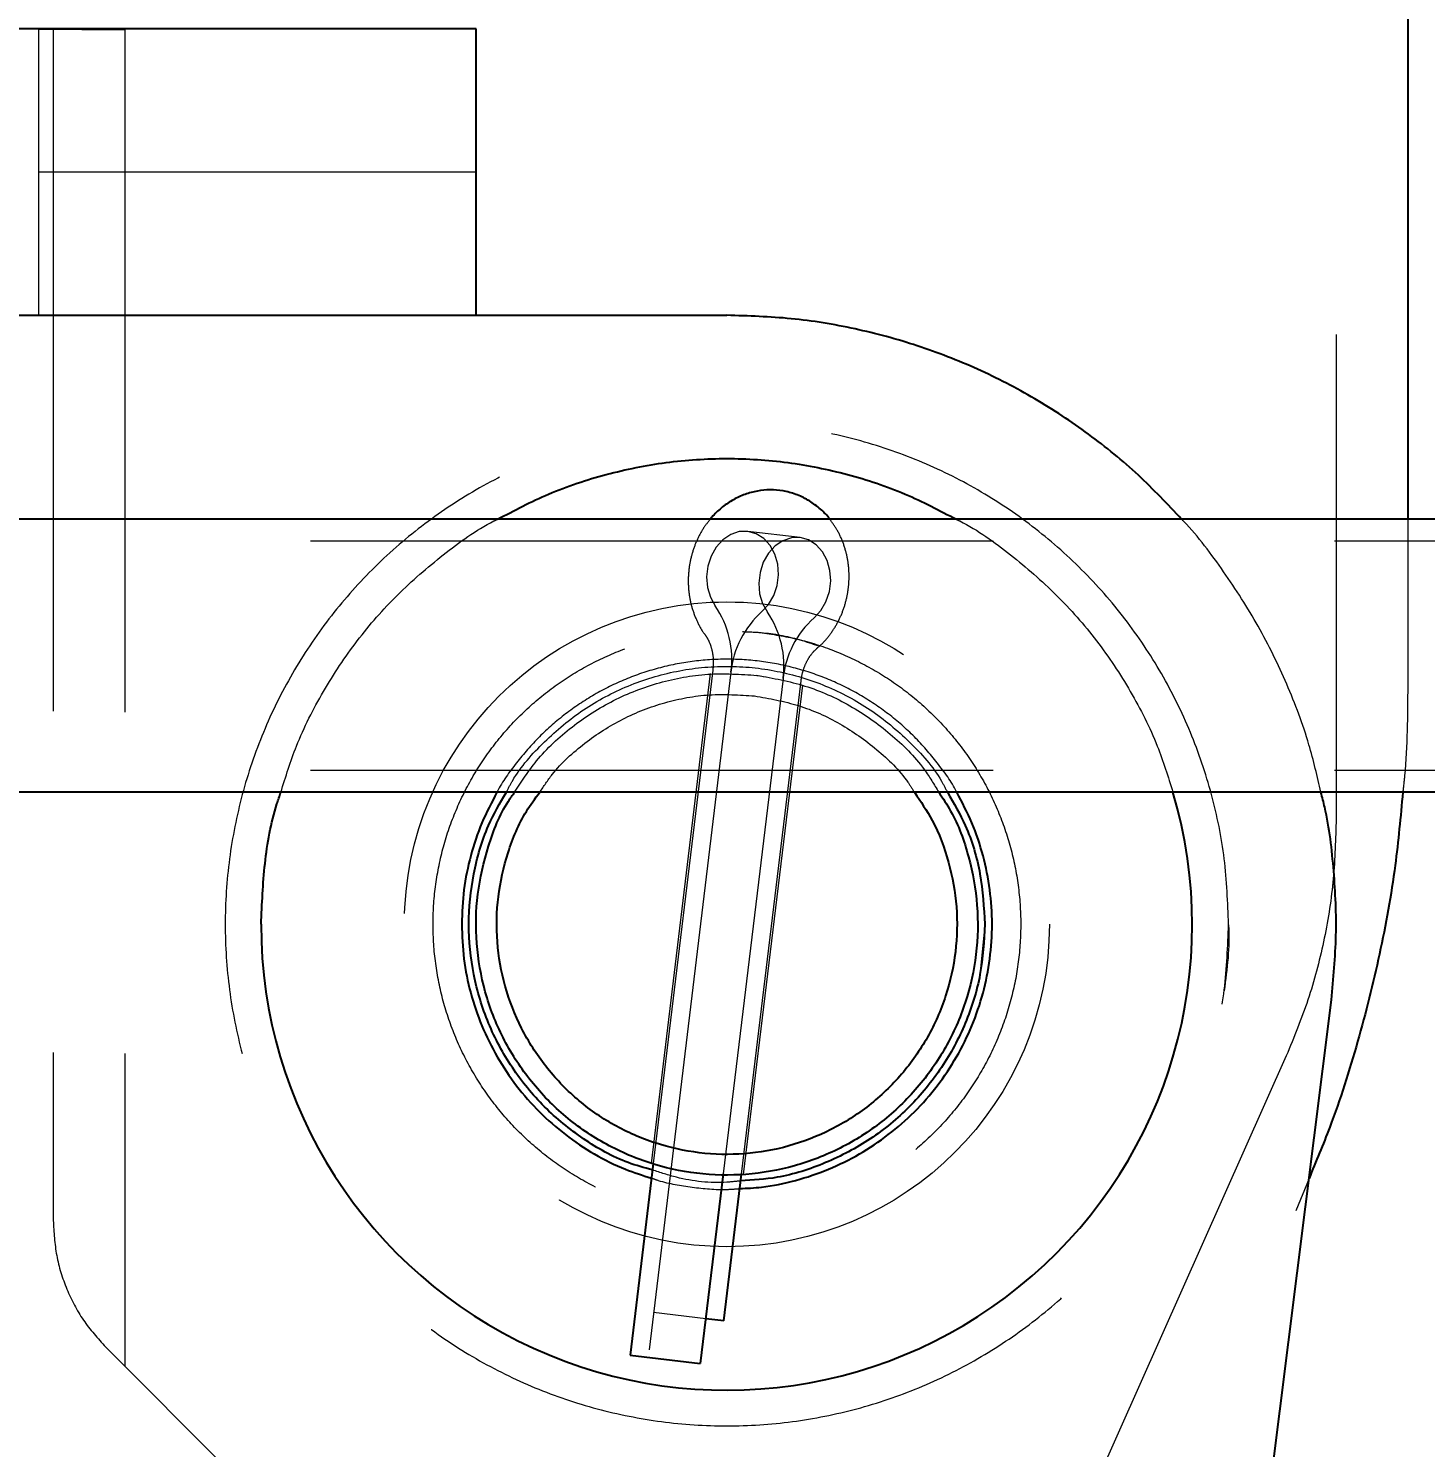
# Model space of a CAD drawing. Header units: millimetres. Extents: x 1293 to 41893, y 1011 to 26911.
# Drawn here: x 12205.4 to 12335.4, y 6632.5 to 6764.5 of the extents above; entities that cross this region are included whole.
import ezdxf

# ---------------------------------------------------------------- set-up
doc = ezdxf.new("R2010")
doc.units = ezdxf.units.MM
doc.header["$LTSCALE"] = 50
doc.linetypes.add('HIDDEN', pattern=[1.905, 1.27, -0.635])
doc.layers.add('CAPA_1', color=7, linetype='Continuous')
doc.layers.add('MAQUINAS', color=11, linetype='Continuous')
doc.styles.add('SLDTEXTSTYLE0', font='TXT', dxfattribs={"width": 0.75})
doc.dimstyles.new('SLDDIMSTYLE0', dxfattribs={"dimtxt": 100, "dimasz": 100, "dimexe": 0, "dimexo": 0.0625, "dimgap": 25, "dimtad": 2, "dimdec": 0, "dimlfac": 1.5, "dimrnd": 1e-09, "dimzin": 12, "dimdsep": 46, "dimtxsty": 'SLDTEXTSTYLE0', "dimsah": 1, "dimcen": 0.09, "dimadec": 0, "dimazin": 3, "dimtfac": 1, "dimtdec": 0, "dimtofl": 0, "dimtmove": 0, "dimatfit": 3, "dimfxl": 1, "dimfrac": 2, "dimtolj": 1, "dimtzin": 12, "dimarcsym": 0})

# ---------------------------------------------------------------- blocks, each defined once
blk = doc.blocks.new('_D_5')
at = {"layer": 'CAPA_1', "transparency": 16777216}
for p, q in [((11574.4, 7831.18), (17588.06, 7831.18)), ((17538.06, 7831.18), (17538.06, 4708.49)), ((16485.16, 4708.49), (17588.06, 4708.49))]:
    blk.add_line(p, q, dxfattribs=at)
for points in [[(17538.06, 7831.18), (17522.68, 7731.18), (17553.45, 7731.18)], [(17538.06, 4708.49), (17553.45, 4808.49), (17522.68, 4808.49)]]:
    blk.add_solid(points, dxfattribs=at)
at = {"layer": 'CAPA_1', "transparency": 16777216, "insert": (17409.15, 6122.06), "char_height": 100, "attachment_point": 1, "rotation": 90, "style": 'SLDTEXTSTYLE0'}
blk.add_mtext('4684', dxfattribs=at)
blk = doc.blocks.new('_D_15')
at = {"layer": 'CAPA_1', "transparency": 16777216}
for p, q in [((6530.12, 8742.38), (6530.12, 9415.65)), ((16745.16, 6492), (16745.16, 9415.65)), ((6530.12, 9365.65), (16745.16, 9365.65))]:
    blk.add_line(p, q, dxfattribs=at)
for points in [[(6530.12, 9365.65), (6630.12, 9350.26), (6630.12, 9381.03)], [(16745.16, 9365.65), (16645.16, 9381.03), (16645.16, 9350.26)]]:
    blk.add_solid(points, dxfattribs=at)
at = {"layer": 'CAPA_1', "transparency": 16777216, "insert": (11452.92, 9494.55), "char_height": 100, "attachment_point": 1, "style": 'SLDTEXTSTYLE0'}
blk.add_mtext('15323', dxfattribs=at)

msp = doc.modelspace()

# ---------------------------------------------------------------- linework, layer by layer
at = {"color": 7, "linetype": 'Continuous', "lineweight": 25}
for p, q in [((13055.031483, 6718.8595736), (11730.6958163, 6718.8595736)), ((13055.031483, 6693.4595736), (11730.6958163, 6693.4595736))]:
    msp.add_line(p, q, dxfattribs=at)
at = {"color": 1, "linetype": 'HIDDEN', "lineweight": 18}
for p, q in [((13057.151483, 6716.8275736), (11730.6958163, 6716.8275736)), ((13057.151483, 6695.4915736), (11730.6958163, 6695.4915736))]:
    msp.add_line(p, q, dxfattribs=at)
at = {"layer": 'MAQUINAS', "linetype": 'HIDDEN', "lineweight": 18}
for p, q in [((12327.0601733, 6831.3045961), (12327.0601733, 6690.6591686)), ((12206.3934934, 6737.8435736), (12206.3934934, 6764.5102403)), ((12206.3934934, 6764.4628295), (12214.3935066, 6764.4163579)), ((12207.72684, 6764.5102403), (12207.72684, 6653.6137996)), ((12214.3935066, 6764.4163579), (12214.3935066, 6640.0435736)), ((12247.0601601, 6751.1769069), (12206.3934934, 6751.1769069)), ((12277.2007177, 6717.1535055), (12272.3495506, 6717.7395608)), ((12333.72684, 6718.8595736), (12333.72684, 6703.3913618)), ((12270.7664078, 6704.6348418), (12263.066577, 6640.8982542)), ((12268.8482226, 6704.516234), (12263.3416508, 6658.9346999)), ((12269.0884935, 6704.8375458), (12263.5403494, 6658.9118905)), ((12275.6175749, 6704.0487865), (12270.0494662, 6657.9578712)), ((12271.7473451, 6657.9204274), (12277.2954892, 6703.8460826)), ((12271.9457592, 6657.8952627), (12277.4453625, 6703.419114)), ((12273.1188136, 6704.3505373), (12273.9761174, 6704.2186269)), ((12277.2496663, 6703.4796121), (12277.3750778, 6703.4412755)), ((12294.3935066, 6681.0830246), (12293.9323534, 6676.4008569)), ((12322.4350722, 6668.9346994), (12280.1991508, 6574.2379294)), ((12324.5447155, 6657.5364656), (12323.3203624, 6654.5113061)), ((12285.2601733, 6569.1769069), (12323.3203624, 6654.5113061)), ((12268.4214714, 6644.4818822), (12263.5703042, 6645.0679375)), ((12212.6083936, 6641.8286866), (12223.9775856, 6630.4594946))]:
    msp.add_line(p, q, dxfattribs=at)
at = {"layer": 'MAQUINAS', "linetype": 'Continuous', "lineweight": 25}
for p, q in [((12333.72684, 6831.1769069), (12333.72684, 6718.8595736)), ((12247.0601601, 6764.5102403), (12064.0291497, 6764.5102403)), ((12247.0601601, 6737.8435736), (12247.0601601, 6764.5102403)), ((12064.0291497, 6737.8435736), (12270.3935066, 6737.8435736)), ((12295.3071392, 6423.7929069), (12326.6220049, 6674.1436222)), ((12263.5403494, 6658.9118905), (12261.3886627, 6641.1009581)), ((12270.0494662, 6657.9578712), (12267.9177441, 6640.3121989)), ((12270.0993857, 6644.2791783), (12271.7473451, 6657.9204274)), ((12270.0993857, 6644.2791783), (12268.4214714, 6644.4818822)), ((12261.3886627, 6641.1009581), (12267.9177441, 6640.3121989))]:
    msp.add_line(p, q, dxfattribs=at)
at = {"layer": 'MAQUINAS', "linetype": 'HIDDEN', "lineweight": 18, "flags": 128}
for points in [[(12273.6504259, 6710.2761671), (12274.2762027, 6710.9486608), (12274.7600777, 6711.7785811), (12275.0737055, 6712.7173117), (12275.1987142, 6713.7098622), (12275.1277808, 6714.6980896), (12274.8650604, 6715.624104), (12274.4259431, 6716.4336601), (12273.8361523, 6717.0793345), (12273.1302374, 6717.5233039), (12272.3495506, 6717.7395608), (12271.5398241, 6717.7154371), (12270.7484913, 6717.4523458), (12270.021908, 6716.9656987), (12269.402637, 6716.2840034), (12268.9269549, 6715.4471932), (12268.622727, 6714.504288), (12268.5077746, 6713.5105226), (12268.5888318, 6712.5241113), (12268.8611501, 6711.6028375), (12269.3087773, 6710.8006689)], [(12278.501593, 6709.6901118), (12279.1273698, 6710.3626055), (12279.6112448, 6711.1925258), (12279.9248727, 6712.1312563), (12280.0498813, 6713.1238069), (12279.9789479, 6714.1120343), (12279.7162275, 6715.0380487), (12279.2771103, 6715.8476048), (12278.6873194, 6716.4932792), (12277.9814045, 6716.9372486), (12277.2007177, 6717.1535055), (12276.3909912, 6717.1293817), (12275.5996584, 6716.8662905), (12274.8730751, 6716.3796434), (12274.2538041, 6715.6979481), (12273.7781221, 6714.8611379), (12273.4738941, 6713.9182327), (12273.3589418, 6712.9244673), (12273.4399989, 6711.938056), (12273.7123172, 6711.0167822), (12274.1599444, 6710.2146136)]]:
    msp.add_lwpolyline(points, dxfattribs=at)
at = {"layer": 'MAQUINAS', "linetype": 'HIDDEN', "lineweight": 18}
msp.add_circle((12270.3935066, 6681.1769069), 30, dxfattribs=at)
for centre, start, end in [((12262.0785542, 6705.8362013), 352.127046574, 34.47455054), ((12279.4904121, 6703.7327257), 131.748740095, 174.096244061), ((12266.9297214, 6705.250146), 352.127046574, 34.474550541), ((12284.3415792, 6703.1466704), 131.748740095, 174.096244061)]:
    msp.add_arc(centre, 8.7705224, start, end, dxfattribs=at)
at = {"layer": 'MAQUINAS', "linetype": 'Continuous', "lineweight": 25}
msp.add_arc((12270.3688615, 6681.1387734), 43.308705, 179.949550809, 16.528237101, dxfattribs=at)
for points, knots in [([(12312.6978813, 6718.8595736), (12311.38526, 6720.2566659), (12308.7016639, 6723.1129593), (12304.0961228, 6726.8533686), (12299.0840041, 6730.1693986), (12293.7400116, 6732.9260176), (12288.136886, 6735.1079568), (12282.3340371, 6736.6721632), (12276.3974643, 6737.6597736), (12272.3948259, 6737.7823069), (12270.3935066, 6737.8435736)], [0, 0, 0, 0, 0.1203197117, 0.2459883243, 0.3716569369, 0.4973255495, 0.6229941622, 0.7486627748, 0.8743313874, 1, 1, 1, 1]), ([(12249.0409444, 6718.8595736), (12250.6113874, 6719.6870864), (12253.8556952, 6721.3966081), (12259.1509503, 6723.1443313), (12264.7199432, 6724.2649754), (12270.3935066, 6724.6328727), (12276.06707, 6724.2649754), (12281.636063, 6723.1443313), (12286.931318, 6721.3966081), (12290.1756259, 6719.6870864), (12291.7460689, 6718.8595736)], [0, 0, 0, 0, 0.1191166508, 0.2460777672, 0.3730388836, 0.5, 0.6269611164, 0.7539222328, 0.8808833492, 1, 1, 1, 1]), ([(12279.9632692, 6718.8595736), (12279.9350819, 6718.9010651), (12279.6613862, 6719.3039425), (12278.9844269, 6719.9288788), (12277.9553935, 6720.6832512), (12276.8171081, 6721.2154632), (12275.6291361, 6721.533948), (12274.4213939, 6721.634283), (12273.2269482, 6721.5240254), (12272.073539, 6721.2120605), (12270.9811333, 6720.7131163), (12269.9823957, 6720.0282792), (12269.2644688, 6719.4004879), (12268.9328222, 6718.9658122), (12268.8517648, 6718.8595736)], [0, 0, 0, 0, 0.0116362022, 0.1129861227, 0.2126852343, 0.310474748, 0.4064308095, 0.5009006307, 0.5943719423, 0.6873342674, 0.7804347248, 0.8742621728, 0.969268553, 1, 1, 1, 1]), ([(12227.0601733, 6681.1769069), (12227.1431475, 6683.0638428), (12227.3090959, 6686.8377144), (12228.0271751, 6690.9662047), (12228.7749589, 6693.1048777), (12228.8989778, 6693.4595736)], [0, 0, 0, 0, 0.4547887337, 0.9095774674, 1, 1, 1, 1]), ([(12249.0065606, 6693.4595736), (12248.5123064, 6692.5236968), (12247.5149901, 6690.6352653), (12246.5088082, 6687.5767566), (12245.8478881, 6684.4064136), (12245.7671893, 6682.2534092), (12245.72684, 6681.1769069)], [0, 0, 0, 0, 0.2467026964, 0.4978017976, 0.7489008988, 1, 1, 1, 1]), ([(12263.4686482, 6658.318373), (12262.7077597, 6658.5258212), (12260.4307692, 6659.1466185), (12256.9826088, 6661.1218051), (12253.3111853, 6664.0892429), (12250.3103135, 6667.7592885), (12248.0769764, 6671.9329312), (12246.7041681, 6676.464014), (12246.2343108, 6681.179448), (12246.7196287, 6685.8796356), (12247.9057494, 6690.0700192), (12249.2862868, 6692.4445024), (12249.8764546, 6693.4595736)], [0, 0, 0, 0, 0.0542647829, 0.1623896026, 0.2705144222, 0.3786392419, 0.4867640615, 0.5948888812, 0.7030137008, 0.8111385205, 0.9192633402, 1, 1, 1, 1]), ([(12290.1013802, 6693.4595736), (12290.4865772, 6692.8885593), (12291.7260316, 6691.0511974), (12292.9838562, 6687.4797117), (12293.8164822, 6682.9674475), (12293.7057987, 6678.3591595), (12292.7108063, 6673.866448), (12290.8550726, 6669.6527194), (12288.213843, 6665.8823824), (12284.8875653, 6662.6996651), (12281.0043487, 6660.2270555), (12276.7133474, 6658.5595269), (12272.1794825, 6657.7611741), (12267.576982, 6657.8626744), (12263.082721, 6658.8601266), (12258.869403, 6660.7152043), (12255.0989731, 6663.3565983), (12251.9162171, 6666.6828745), (12249.4438554, 6670.5659326), (12247.7753738, 6674.8575694), (12246.9805847, 6679.3890505), (12247.0687833, 6684.0004506), (12248.1158787, 6688.4614971), (12249.3527527, 6691.6742431), (12250.4470466, 6693.1849378), (12250.645983, 6693.4595736)], [0, 0, 0, 0, 0.0208052525, 0.0669453964, 0.1130855404, 0.1592256843, 0.2053658282, 0.2515059721, 0.2976461161, 0.34378626, 0.3899264039, 0.4360665478, 0.4822066918, 0.5283468357, 0.5744869796, 0.6206271235, 0.6667672675, 0.7129074114, 0.7590475553, 0.8051876992, 0.8513278432, 0.8974679871, 0.943608131, 0.9897482749, 1, 1, 1, 1]), ([(12287.8308455, 6693.4595736), (12288.4167589, 6692.6077454), (12289.7975855, 6690.6002356), (12291.1309513, 6686.965638), (12291.8818237, 6682.8182194), (12291.7837739, 6678.5919778), (12290.869908, 6674.4692934), (12289.1674842, 6670.6032481), (12286.7440322, 6667.1438455), (12283.6921193, 6664.2236445), (12280.1291802, 6661.9549696), (12276.192096, 6660.4249771), (12272.0321776, 6659.6924712), (12267.8092852, 6659.7855998), (12263.685704, 6660.7007839), (12259.8198965, 6662.4028562), (12256.3604396, 6664.8263959), (12253.4402183, 6667.8783097), (12251.1716786, 6671.4411573), (12249.6411654, 6675.3786067), (12248.9106073, 6679.5371558), (12248.9964652, 6683.7651599), (12249.9387843, 6687.8696639), (12251.2818102, 6691.1726933), (12252.5516994, 6692.8783462), (12252.9844336, 6693.4595736)], [0, 0, 0, 0, 0.033121188, 0.0780569518, 0.1229927156, 0.1679284794, 0.2128642432, 0.257800007, 0.3027357709, 0.3476715347, 0.3926072985, 0.4375430623, 0.4824788261, 0.52741459, 0.5723503538, 0.6172861176, 0.6622218814, 0.7071576452, 0.752093409, 0.7970291729, 0.8419649367, 0.8869007005, 0.9318364643, 0.9767722281, 1, 1, 1, 1]), ([(12271.5864302, 6656.5884286), (12272.2635219, 6656.6180662), (12274.0162397, 6656.694786), (12276.7953565, 6657.2935594), (12279.8601909, 6658.3197674), (12282.7620678, 6659.7546417), (12285.4525778, 6661.5513478), (12287.8853524, 6663.6851144), (12290.0188562, 6666.1178327), (12291.8165571, 6668.808305), (12293.2477151, 6671.710389), (12294.287793, 6674.7744326), (12294.9191748, 6677.9481035), (12295.130387, 6681.1767185), (12294.9203172, 6684.4064641), (12294.2832235, 6687.5767431), (12293.2707942, 6690.6352686), (12292.2742996, 6692.5236979), (12291.7804526, 6693.4595736)], [0, 0, 0, 0, 0.04032071661, 0.10437410136, 0.16842748612, 0.23248087087, 0.29653425563, 0.36058764038, 0.42464102514, 0.48869440989, 0.55274779464, 0.6168011794, 0.68085456415, 0.74490794891, 0.80896133366, 0.87301471842, 0.93706810317, 1, 1, 1, 1]), ([(12290.9105587, 6693.4595736), (12291.498446, 6692.444466), (12292.8736486, 6690.0698976), (12294.1102512, 6685.8803199), (12294.2990882, 6682.7447112), (12294.3935066, 6681.1769069)], [0, 0, 0, 0, 0.2718531463, 0.6359265732, 1, 1, 1, 1]), ([(12333.2706594, 6693.4595736), (12333.0621933, 6691.1909141), (12332.5977696, 6686.136763), (12331.1853309, 6678.3825656), (12329.1461328, 6670.2433258), (12326.9415179, 6663.2706795), (12325.2037689, 6659.1132136), (12324.5447155, 6657.5364656)], [0, 0, 0, 0, 0.1840399691, 0.4100068018, 0.6359736345, 0.8619404672, 1, 1, 1, 1]), ([(12326.6220049, 6674.1436222), (12326.8122443, 6676.1376917), (12327.1927231, 6680.1258307), (12326.9100524, 6686.1297634), (12326.4013071, 6690.5982889), (12325.7746371, 6692.9969953), (12325.653787, 6693.4595736)], [0, 0, 0, 0, 0.3087449621, 0.6174899243, 0.9262348864, 1, 1, 1, 1]), ([(12245.72684, 6681.1769069), (12245.7675682, 6680.1006221), (12245.8490245, 6677.9480524), (12246.5042622, 6674.7744487), (12247.5379442, 6671.7103759), (12248.9708302, 6668.8083415), (12250.7680153, 6666.1176999), (12252.9018543, 6663.6856092), (12255.3338038, 6661.5495015), (12258.0272789, 6659.7615322), (12260.7189052, 6658.3951795), (12262.5622411, 6657.819714), (12263.3776539, 6657.5651527)], [0, 0, 0, 0, 0.1021110179, 0.2042220358, 0.3063330538, 0.4084440717, 0.5105550896, 0.6126661075, 0.7147771255, 0.8168881434, 0.9189991613, 1, 1, 1, 1]), ([(12294.3935066, 6681.1769069), (12294.3041862, 6679.6061151), (12294.1255452, 6676.4645314), (12292.6984329, 6671.9334026), (12290.4804158, 6667.7568855), (12287.4725678, 6664.0983836), (12283.8137292, 6661.0876453), (12279.6356686, 6658.8808528), (12275.5231144, 6657.5455274), (12272.8132825, 6657.3747705), (12271.6727435, 6657.3029008)], [0, 0, 0, 0, 0.1294199277, 0.2588398553, 0.388259783, 0.5176797106, 0.6470996383, 0.7765195659, 0.9059394936, 1, 1, 1, 1])]:
    msp.add_open_spline(points, degree=3, knots=knots, dxfattribs=at)
at = {"layer": 'MAQUINAS', "linetype": 'HIDDEN', "lineweight": 18}
for points in [[(12317.0601733, 6681.1769069), (12316.9831198, 6679.1406928), (12316.8290129, 6675.0682645), (12315.5893761, 6669.0641427), (12313.6337538, 6663.2672736), (12310.9229177, 6657.7768433), (12307.5227282, 6652.6867946), (12303.4861445, 6648.0842196), (12298.8836322, 6644.0478697), (12293.7935667, 6640.6468079), (12288.3031409, 6637.9392273), (12282.5062706, 6635.9714554), (12276.5021491, 6634.7771613), (12270.3935066, 6634.3767797), (12264.2848642, 6634.7771613), (12258.2807424, 6635.9714554), (12252.4838733, 6637.9392273), (12246.993443, 6640.6468079), (12241.9033943, 6644.0478697), (12237.3008193, 6648.0842196), (12233.2644694, 6652.6867946), (12229.8634076, 6657.7768433), (12227.155827, 6663.2672736), (12225.1880551, 6669.0641427), (12223.993761, 6675.0682645), (12223.5933794, 6681.1769069), (12223.993761, 6687.2855493), (12225.1880551, 6693.2896712), (12227.155827, 6699.0865402), (12229.8634076, 6704.5769705), (12233.2644694, 6709.6670192), (12237.3008193, 6714.2695942), (12241.9033943, 6718.3059442), (12246.993443, 6721.707006), (12252.4838733, 6724.4145866), (12258.2807424, 6726.3823585), (12264.2848642, 6727.5766526), (12270.3935066, 6727.9770341), (12276.5021491, 6727.5766526), (12282.5062706, 6726.3823585), (12288.3031409, 6724.4145866), (12293.7935667, 6721.707006), (12298.8836322, 6718.3059442), (12303.4861445, 6714.2695942), (12307.5227282, 6709.6670192), (12310.9229177, 6704.5769705), (12313.6337538, 6699.0865402), (12315.5893761, 6693.2896712), (12316.8290129, 6687.2855493), (12316.9831198, 6683.2131211), (12317.0601733, 6681.1769069)], [(12273.6717316, 6708.3129411), (12272.4822878, 6708.4111749), (12270.1034003, 6708.6076424), (12266.5250033, 6708.3085861), (12263.0168245, 6707.5786348), (12259.6337838, 6706.3880103), (12256.435134, 6704.7684103), (12253.4752384, 6702.7445118), (12250.8048398, 6700.3517575), (12248.4696032, 6697.6308701), (12246.5094921, 6694.6284631), (12244.9580428, 6691.395893), (12243.8418014, 6687.9884741), (12243.179867, 6684.4645072), (12242.9835655, 6680.8842885), (12243.2562557, 6677.3090767), (12243.9932718, 6673.8000445), (12245.1820032, 6670.4172324), (12246.8021105, 6667.2185214), (12248.825873, 6664.2586422), (12251.2186638, 6661.5882392), (12253.9395415, 6659.2530038), (12256.941951, 6657.2928924), (12260.1745204, 6655.7414431), (12263.5819395, 6654.6252017), (12267.1059064, 6653.9632672), (12270.686125, 6653.7669658), (12274.2613369, 6654.039656), (12277.7703691, 6654.7766721), (12281.1531812, 6655.9654035), (12284.3518922, 6657.5855108), (12287.3117714, 6659.6092733), (12289.9821744, 6662.0020641), (12292.3174098, 6664.7229418), (12294.2775212, 6667.7253513), (12295.8289705, 6670.9579207), (12296.9452119, 6674.3653398), (12297.6071463, 6677.8893067), (12297.8034478, 6681.4695254), (12297.5307576, 6685.044737), (12296.7937416, 6688.55377), (12295.6050098, 6691.9365794), (12293.9849037, 6695.1353002), (12291.9611368, 6698.095143), (12289.5683624, 6700.7656819), (12286.8474235, 6703.1004101), (12283.8452426, 6705.0624145), (12280.6118197, 6706.606799), (12277.2075859, 6707.7494066), (12274.8503497, 6708.1250963), (12273.6717316, 6708.3129411)], [(12327.0601733, 6690.6591686), (12327.0041961, 6688.7943424), (12326.8922416, 6685.0646901), (12325.9734355, 6679.5359607), (12324.5605238, 6674.1124255), (12323.143556, 6670.6606081), (12322.4350722, 6668.9346994)], [(12207.72684, 6653.6137996), (12207.7884196, 6652.5225257), (12207.9115789, 6650.3399779), (12208.9093564, 6647.2000546), (12210.4240822, 6644.2742583), (12211.8802898, 6642.6438772), (12212.6083936, 6641.8286866)]]:
    msp.add_open_spline(points, degree=3, dxfattribs=at)
for points, knots in [([(12228.8989778, 6693.4595736), (12229.3504879, 6694.9063641), (12230.3655566, 6698.1589863), (12232.7712369, 6702.9023243), (12235.914682, 6707.6298328), (12239.6592066, 6711.9177577), (12243.9617684, 6715.608341), (12247.1334965, 6717.9270586), (12248.936052, 6718.8082937), (12249.0409444, 6718.8595736)], [0, 0, 0, 0, 0.1366504979, 0.3072127145, 0.4777749311, 0.6483371477, 0.8188993643, 0.9894615809, 1, 1, 1, 1]), ([(12268.8517648, 6718.8595736), (12268.6692881, 6718.6402597), (12268.2149695, 6718.0942266), (12267.6584944, 6717.0793556), (12267.17725, 6715.8601069), (12266.8784425, 6714.5607486), (12266.7665723, 6713.2195138), (12266.8533676, 6711.8704096), (12267.1358496, 6710.5447438), (12267.6360209, 6709.3009171), (12268.0675955, 6708.4688491), (12268.3761453, 6708.1070677), (12268.3985714, 6708.0807726)], [0, 0, 0, 0, 0.0744773018, 0.1854286724, 0.2978407793, 0.4114674116, 0.5261075476, 0.6416219416, 0.7578363243, 0.8744395194, 0.9908739981, 1, 1, 1, 1]), ([(12278.7334223, 6706.8463476), (12278.8509113, 6706.9381354), (12279.2931151, 6707.2836049), (12279.9373292, 6708.0422013), (12280.6458707, 6709.0996238), (12281.1932431, 6710.2830398), (12281.566608, 6711.531767), (12281.713353, 6712.5094734), (12281.7644816, 6713.3454934), (12281.7591669, 6714.2099408), (12281.6067013, 6715.3997192), (12281.2296133, 6716.6945239), (12280.6935731, 6717.8742601), (12280.1963848, 6718.545058), (12279.9632692, 6718.8595736)], [0, 0, 0, 0, 0.0341794338, 0.1286441651, 0.2245513703, 0.3218109414, 0.4202202036, 0.5149501661, 0.5414409206, 0.6070982892, 0.707721249, 0.8090082673, 0.910450118, 1, 1, 1, 1]), ([(12291.7460689, 6718.8595736), (12291.8509613, 6718.8082937), (12293.6535167, 6717.9270586), (12296.8252448, 6715.608341), (12301.1278067, 6711.9177577), (12304.8723313, 6707.6298328), (12308.0157764, 6702.9023243), (12310.4214567, 6698.1589863), (12311.4365254, 6694.9063641), (12311.8880354, 6693.4595736)], [0, 0, 0, 0, 0.0105384191, 0.1811006357, 0.3516628523, 0.5222250689, 0.6927872855, 0.8633495021, 1, 1, 1, 1]), ([(12325.653787, 6693.4595736), (12325.3112103, 6694.9443094), (12324.518515, 6698.3798708), (12322.5513337, 6703.5581259), (12319.9185033, 6708.9644361), (12316.6569483, 6714.0040549), (12314.2216538, 6717.3134433), (12312.7576505, 6718.7989275), (12312.6978813, 6718.8595736)], [0, 0, 0, 0, 0.1584381997, 0.3666134806, 0.5747887615, 0.7829640424, 0.9911393233, 1, 1, 1, 1]), ([(12268.3897586, 6708.079045), (12268.4378856, 6708.0090899), (12268.5952529, 6707.7803484), (12268.8394031, 6707.2784844), (12269.0503881, 6706.5359361), (12269.1537813, 6705.7038717), (12269.1103408, 6705.1274448), (12269.0884935, 6704.8375458)], [0, 0, 0, 0, 0.1006128316, 0.3289871891, 0.5530253436, 0.7752056204, 1, 1, 1, 1]), ([(12271.8437194, 6708.4131701), (12272.4249828, 6708.3926045), (12274.1974741, 6708.3298922), (12276.5611783, 6707.8917176), (12278.2661786, 6707.307587), (12278.8435682, 6707.1097742)], [0, 0, 0, 0, 0.243976525, 0.743976525, 1, 1, 1, 1]), ([(12291.7804526, 6693.4595736), (12291.7721409, 6693.4764717), (12291.289108, 6694.4584965), (12289.9907692, 6696.2213632), (12287.8928812, 6698.6726688), (12285.4505495, 6700.8012067), (12282.762652, 6702.6002402), (12279.8598824, 6704.0310337), (12276.7960063, 6705.0712373), (12273.6223508, 6705.702481), (12270.3935066, 6705.9141199), (12267.1646625, 6705.702481), (12263.991007, 6705.0712373), (12260.9271309, 6704.0310337), (12258.0243613, 6702.6002402), (12255.3364637, 6700.8012067), (12252.8941321, 6698.6726688), (12250.7962441, 6696.2213632), (12249.4979053, 6694.4584965), (12249.0148724, 6693.4764717), (12249.0065606, 6693.4595736)], [0, 0, 0, 0, 0.0010919006, 0.063455413, 0.1258189254, 0.1881824378, 0.2505459503, 0.3129094627, 0.3752729751, 0.4376364876, 0.5, 0.5623635124, 0.6247270249, 0.6870905373, 0.7494540497, 0.8118175622, 0.8741810746, 0.936544587, 0.9989080994, 1, 1, 1, 1]), ([(12277.2954892, 6703.8460826), (12277.3137591, 6703.9745956), (12277.3721004, 6704.3849778), (12277.5591173, 6705.0553374), (12277.8875599, 6705.7831297), (12278.302235, 6706.4080162), (12278.5947411, 6706.6847718), (12278.7460487, 6706.8279319)], [0, 0, 0, 0, 0.1006892608, 0.3215323994, 0.5423316166, 0.7632573166, 1, 1, 1, 1]), ([(12249.8764546, 6693.4595736), (12250.0577631, 6693.8135434), (12250.9548535, 6695.5649391), (12253.3536484, 6698.2344146), (12256.9631284, 6701.2668309), (12261.1527641, 6703.4913277), (12265.6804407, 6704.8679525), (12270.3935066, 6705.3313841), (12275.1065726, 6704.8679525), (12279.6342492, 6703.4913277), (12283.8238848, 6701.2668309), (12287.4333648, 6698.2344146), (12289.8321598, 6695.5649391), (12290.7292502, 6693.8135434), (12290.9105587, 6693.4595736)], [0, 0, 0, 0, 0.0241087753, 0.1192870202, 0.2144652652, 0.3096435101, 0.4048217551, 0.5, 0.5951782449, 0.6903564899, 0.7855347348, 0.8807129798, 0.9758912247, 1, 1, 1, 1]), ([(12250.645983, 6693.4595736), (12251.2922749, 6694.4578773), (12252.7694755, 6696.7396555), (12255.9141591, 6699.6438065), (12259.7790463, 6702.1321951), (12264.0734282, 6703.7828822), (12268.6121002, 6704.6328223), (12271.665361, 6704.4388169), (12273.1919914, 6704.3418142)], [0, 0, 0, 0, 0.1346207091, 0.3076965673, 0.4807724255, 0.6538482836, 0.8269241418, 1, 1, 1, 1]), ([(12273.1919914, 6704.3418142), (12274.6971967, 6704.0721242), (12277.7076075, 6703.5327443), (12281.9223895, 6701.6317068), (12285.6656081, 6698.9857699), (12288.4612222, 6696.213941), (12289.6721554, 6694.180384), (12290.1013802, 6693.4595736)], [0, 0, 0, 0, 0.2198243943, 0.4396487886, 0.6594731829, 0.8792975772, 1, 1, 1, 1]), ([(12333.72684, 6703.3913618), (12333.7113413, 6700.590995), (12333.6929669, 6697.2710361), (12333.3278087, 6693.9753646), (12333.2706594, 6693.4595736)], [0, 0, 0, 0, 0.8434944004, 1, 1, 1, 1]), ([(12252.9844336, 6693.4595736), (12253.3574648, 6694.0247252), (12254.5026744, 6695.7597463), (12257.1174934, 6698.1134927), (12260.6520753, 6700.4057579), (12264.5953493, 6701.9178592), (12268.7588657, 6702.6983394), (12271.560406, 6702.5202497), (12272.9611762, 6702.4312048)], [0, 0, 0, 0, 0.0881053327, 0.2704842662, 0.4528631996, 0.6352421331, 0.8176210665, 1, 1, 1, 1]), ([(12272.9611762, 6702.4312048), (12274.3419529, 6702.1835571), (12277.1035061, 6701.6882618), (12280.9748812, 6699.94704), (12284.393319, 6697.507857), (12286.7156272, 6695.2825067), (12287.6386797, 6693.7736873), (12287.8308455, 6693.4595736)], [0, 0, 0, 0, 0.234580912, 0.4691618241, 0.7037427361, 0.9383236481, 1, 1, 1, 1]), ([(12317.0570966, 6681.1299658), (12317.05813, 6681.1143187), (12317.1932611, 6679.0682642), (12316.9260757, 6677.0222097), (12316.6609335, 6674.9918023)], [0, 0, 0, 0, 0.0076474278, 1, 1, 1, 1]), ([(12271.6727435, 6657.3029008), (12271.2470065, 6657.2539263), (12269.2630187, 6657.0256989), (12266.4416125, 6657.3405324), (12264.2104956, 6658.0743712), (12263.4686482, 6658.318373)], [0, 0, 0, 0, 0.1542415322, 0.7187849336, 1, 1, 1, 1]), ([(12263.3776539, 6657.5651527), (12263.587577, 6657.4914493), (12264.8129087, 6657.0612386), (12267.1708091, 6656.6916004), (12269.7181719, 6656.4351793), (12271.18884, 6656.5558151), (12271.5864302, 6656.5884286)], [0, 0, 0, 0, 0.0802162822, 0.4682265467, 0.8562368112, 1, 1, 1, 1])]:
    msp.add_open_spline(points, degree=3, knots=knots, dxfattribs=at)

# ---------------------------------------------------------------- dimensions: what is measured, and where the dimension line sits
at = {"layer": 'CAPA_1'}
dim = msp.add_linear_dim(base=(16745.1618891, 9365.6463094), p1=(6530.1246702, 8678.8772747), p2=(16745.1618891, 6428.5014528), dimstyle='SLDDIMSTYLE0', dxfattribs=at)
dim.commit()
dim.dimension.update_dxf_attribs({"geometry": '_D_15', "text_midpoint": (11637.6432797, 9365.6463094), "dimtype": 160})
dim = msp.add_linear_dim(base=(17538.0605071, 4708.4929069), p1=(11510.8968592, 7831.1769069), p2=(16421.6646746, 4708.4929069), angle=90, dimstyle='SLDDIMSTYLE0', dxfattribs=at)
dim.commit()
dim.dimension.update_dxf_attribs({"geometry": '_D_5', "text_midpoint": (17538.0605071, 6269.8349069), "dimtype": 160})

doc.saveas('drawing.dxf')
